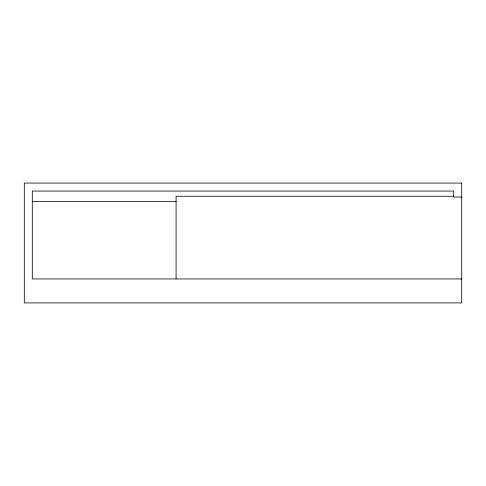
<?xml version="1.0" encoding="UTF-8"?>
<svg xmlns="http://www.w3.org/2000/svg" width="486" height="486" viewBox="0 0 486 486"><rect width="100%" height="100%" fill="white"/><g stroke="black" fill="none" stroke-linecap="round" stroke-linejoin="round"><path stroke-width="0.73" d="M453.711 196.265L176.09 196.265L176.09 278.952M461.7 197.061L453.711 197.061L453.711 191.071L32.289 191.071L32.289 278.952L461.7 278.952M32.289 201.453L176.09 201.453M461.7 183.082L24.3 183.082L24.3 302.918L461.7 302.918L461.7 183.082"/></g></svg>
